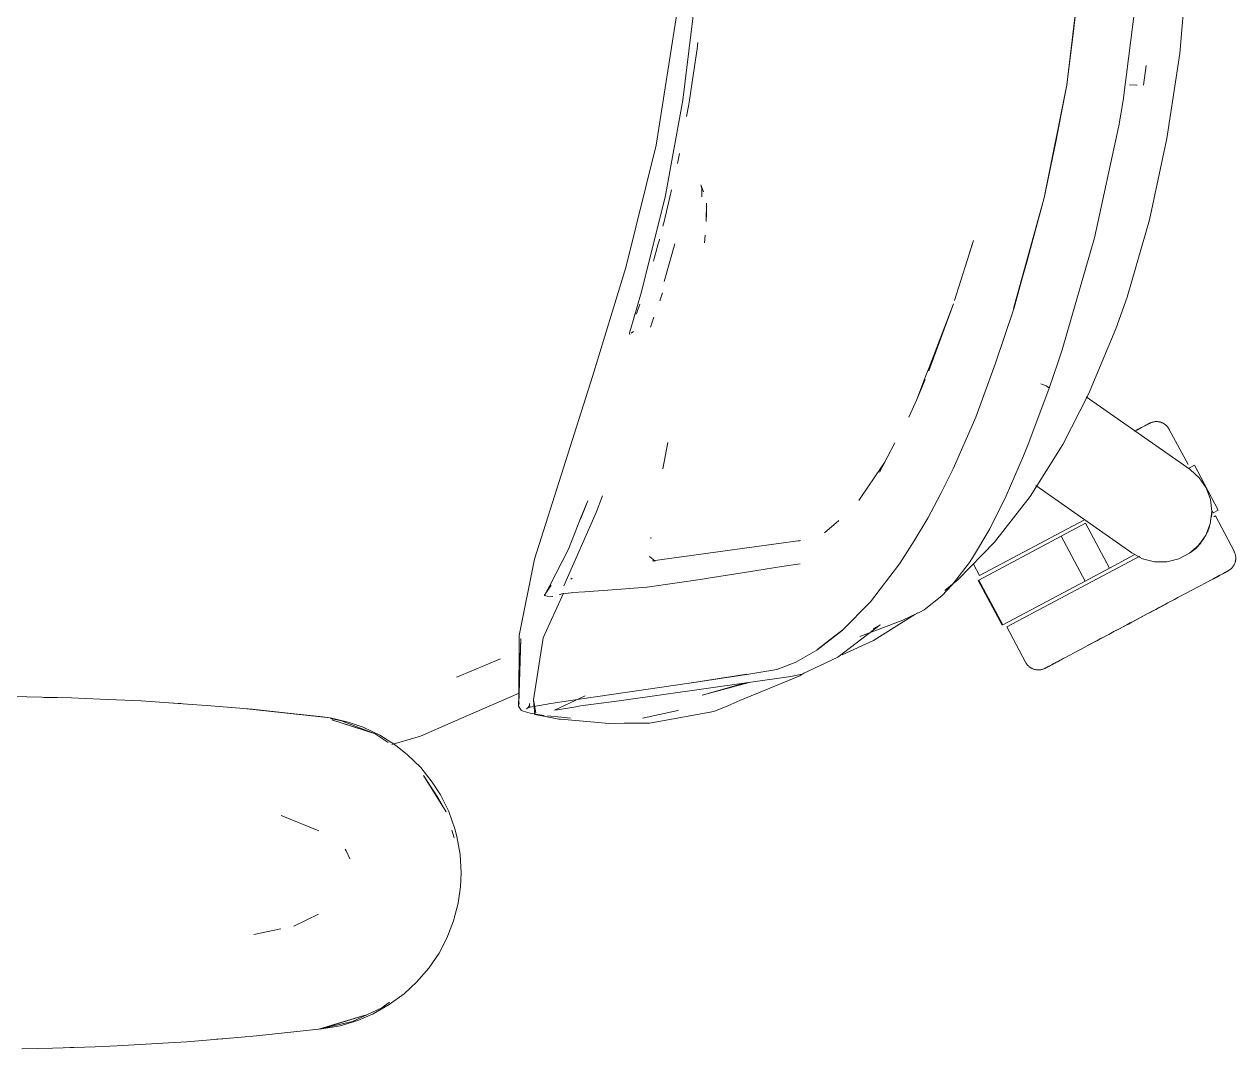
# Model space of a CAD drawing. Header units: millimetres. Extents: x 155927 to 326028, y -36033 to 97293.
# Drawn here: x 196775.2 to 197108.5, y 12203.9 to 12485.6 of the extents above; entities that cross this region are included whole.
import ezdxf

# ---------------------------------------------------------------- set-up
doc = ezdxf.new("R2010")
doc.units = ezdxf.units.MM
doc.header["$MEASUREMENT"] = 0
doc.layers.add('G-IMPT', color=8, linetype='CONTINUOUS', lineweight=9)
doc.layers.add('I-FURN', color=8, linetype='CONTINUOUS', lineweight=9)

msp = doc.modelspace()

# ---------------------------------------------------------------- linework, layer by layer
at = {"layer": 'G-IMPT'}
for p, q in [((197093.06, 12477.6), (197095.32, 12503.17)), ((197065.76, 12500.54), (197061.97, 12468.98)), ((197065.79, 12500.5), (197061.97, 12468.9)), ((197065.76, 12500.54), (197063.91, 12484.46)), ((197081.32, 12494.8), (197077.5, 12464.63)), ((196949.01, 12452.41), (196955, 12490.33)), ((196956.4, 12464.76), (196959.7, 12491.68)), ((197061.97, 12468.98), (197063.91, 12484.46)), ((196960.32, 12478.91), (196960.5, 12480.57)), ((196959.03, 12470.39), (196960.32, 12478.91)), ((197089.56, 12454.18), (197093.06, 12477.6)), ((197083.15, 12468.9), (197083.8, 12474.31)), ((196959.03, 12470.39), (196958.17, 12464.77)), ((197055.8, 12437.85), (197061.97, 12468.98)), ((197055.8, 12437.85), (197061.97, 12468.9)), ((197061.97, 12468.98), (197058.87, 12452.88)), ((197079.3, 12468.94), (197081.39, 12468.87)), ((197081.39, 12468.87), (197081.28, 12468.87)), ((196951.47, 12438.09), (196956.4, 12464.76)), ((196957.37, 12460.24), (196957.93, 12463.14)), ((196958.17, 12464.77), (196957.93, 12463.14)), ((197077.5, 12464.63), (197076.32, 12457.71)), ((197069.65, 12426.92), (197076.32, 12457.71)), ((197084.75, 12431.82), (197089.56, 12454.18)), ((196949.01, 12452.41), (196940.7, 12418.73)), ((196955.45, 12450.13), (196954.91, 12447.32)), ((197055.8, 12437.85), (197058.87, 12452.88)), ((196953.25, 12440.09), (196952.79, 12438.11)), ((196961.58, 12440.45), (196961.36, 12441.5)), ((196961.36, 12441.5), (196962.05, 12439.55)), ((196961.58, 12440.45), (196961.61, 12438.15)), ((196951.47, 12438.09), (196944.92, 12411.78)), ((196951.24, 12431.36), (196952.79, 12438.11)), ((196961.62, 12438.29), (196961.61, 12438.15)), ((196962.9, 12436.44), (196962.81, 12431.39)), ((196962.9, 12436.44), (196962.89, 12433.66)), ((197055.8, 12437.85), (197047.37, 12407.45)), ((197055.8, 12437.85), (197047.41, 12407.36)), ((197051.14, 12420.61), (197055.8, 12437.85)), ((196962.81, 12431.39), (196962.89, 12433.66)), ((196951.24, 12431.36), (196950.9, 12430.06)), ((197078.58, 12410.58), (197084.75, 12431.82)), ((196949.94, 12426.34), (196949.99, 12426.52)), ((196962.5, 12427.59), (196962.28, 12425.5)), ((197069.65, 12426.92), (197060.71, 12396.09)), ((196949.62, 12425.2), (196948.51, 12421.2)), ((196949.62, 12425.2), (196949.94, 12426.34)), ((196951.21, 12414.88), (196954.12, 12425.27)), ((197036.35, 12426.17), (197031.09, 12409.68)), ((197036.35, 12426.17), (197035.27, 12422.73)), ((196948.51, 12421.2), (196948.3, 12420.51)), ((197051.14, 12420.61), (197047.37, 12407.45)), ((196931.51, 12388.75), (196940.7, 12418.73)), ((196944.92, 12411.78), (196941.85, 12401.35)), ((196950.77, 12411.79), (196950.04, 12409.57)), ((197078.58, 12410.58), (197075.5, 12401.84)), ((196943.76, 12406.58), (196943.52, 12405.92)), ((196943.76, 12406.58), (196944.51, 12408.68)), ((197030.81, 12408.7), (197024, 12390.29)), ((197030.81, 12408.7), (197024.1, 12391.25)), ((197047.41, 12407.36), (197042.4, 12392.44)), ((196948.05, 12404.02), (196947.44, 12402.37)), ((196948.05, 12404.02), (196948.42, 12405.04)), ((196941.66, 12400.55), (196941.71, 12400.78)), ((196941.74, 12400.32), (196941.66, 12400.55)), ((196941.71, 12400.78), (196941.78, 12401.08)), ((196941.78, 12401.08), (196941.85, 12401.35)), ((196942.75, 12401.09), (196942.13, 12400.71)), ((196942.75, 12401.09), (196942.53, 12400.95)), ((197075.5, 12401.84), (197067.98, 12383.87)), ((197060.71, 12396.09), (197059.52, 12392.48)), ((197024.1, 12391.25), (197023.44, 12389.52)), ((197036.95, 12377.56), (197042.4, 12392.44)), ((197057.11, 12385.55), (197059.52, 12392.48)), ((196931.51, 12388.75), (196915.52, 12338.51)), ((197020.71, 12382.44), (197023.44, 12389.52)), ((197020.71, 12382.44), (197023.02, 12387.89)), ((197055.88, 12386.34), (197054.82, 12386.76)), ((197054.82, 12386.76), (197055.42, 12386.53)), ((197055.88, 12386.34), (197055.42, 12386.53)), ((197051.57, 12370.59), (197057.15, 12385.55)), ((197055.88, 12386.34), (197056.52, 12386.06)), ((197055.88, 12386.34), (197056.71, 12385.95)), ((197056.52, 12386.06), (197056.71, 12385.95)), ((197057.11, 12385.68), (197056.71, 12385.95)), ((197056.71, 12385.95), (197057.1, 12385.73)), ((197057.11, 12385.68), (197057.1, 12385.73)), ((197057.15, 12385.55), (197057.11, 12385.68)), ((197057.11, 12385.68), (197057.11, 12385.55)), ((197060.89, 12370.09), (197067.98, 12383.87)), ((197018.52, 12377.59), (197020.71, 12382.44)), ((197036.95, 12377.56), (197030.77, 12363.33)), ((196952.23, 12370.64), (196950.82, 12363.39)), ((197014.65, 12370.55), (197010.46, 12362.44)), ((197050.09, 12366.91), (197051.57, 12370.59)), ((197051.92, 12355.8), (197060.89, 12370.09)), ((197045.32, 12355.95), (197050.09, 12366.91)), ((197011.96, 12365.22), (197009.4, 12361.46)), ((197011.96, 12365.22), (197010.46, 12362.44)), ((197027.38, 12356.61), (197030.77, 12363.33)), ((197009.01, 12360.88), (197005.52, 12355.75)), ((197009.4, 12361.46), (197009.01, 12360.88)), ((197027.38, 12356.61), (197023.81, 12349.82)), ((196928.2, 12349.7), (196930.22, 12354.6)), ((196930.22, 12354.6), (196928.2, 12349.49)), ((196928.2, 12349.49), (196929.68, 12353.24)), ((196934.24, 12355.92), (196932.5, 12351.33)), ((197005.52, 12355.75), (197004.77, 12354.65)), ((197045.32, 12355.95), (197040.8, 12346.9)), ((197045.1, 12355.51), (197040.8, 12346.9)), ((197045.32, 12355.95), (197041.1, 12347.5)), ((197051.92, 12355.8), (197042.11, 12343.19)), ((197045.1, 12355.51), (197045.32, 12355.95)), ((196932.5, 12351.33), (196923.58, 12331.18)), ((197020.04, 12343.59), (197023.81, 12349.82)), ((196924.95, 12341.23), (196928.2, 12349.7)), ((196999.24, 12349.12), (196995.34, 12345.78)), ((197040.8, 12346.9), (197036.06, 12338.9)), ((197040.8, 12346.9), (197041.1, 12347.5)), ((196947.55, 12344.17), (196947.6, 12344.51)), ((196975.39, 12341.84), (196988.74, 12343.62)), ((196988.74, 12343.62), (196988.27, 12343.47)), ((197020.04, 12343.59), (197016.16, 12337.49)), ((197032.15, 12332.9), (197042.11, 12343.19)), ((196924.95, 12341.23), (196919.67, 12331.12)), ((196975.39, 12341.84), (196948.06, 12338.1)), ((196915.52, 12338.51), (196911.33, 12317.56)), ((196947.2, 12339.22), (196948.76, 12337.98)), ((196948.06, 12338.1), (196948.32, 12338.06)), ((196948.55, 12338.01), (196948.32, 12338.06)), ((196983.58, 12336.48), (196976.74, 12335.42)), ((196983.58, 12336.48), (196988.65, 12337.23)), ((197007.97, 12326.8), (197015.99, 12337.23)), ((197015.99, 12337.23), (197016.16, 12337.49)), ((197030.48, 12331.48), (197035.2, 12337.61)), ((197035.2, 12337.61), (197036.06, 12338.9)), ((196925.95, 12333.34), (196925.52, 12333.07)), ((196961.76, 12333.05), (196963.31, 12333.29)), ((196963.31, 12333.29), (196975.08, 12335.16)), ((196976.74, 12335.42), (196975.08, 12335.16)), ((196918.32, 12328.66), (196920.16, 12331.37)), ((196918.32, 12328.66), (196919.67, 12331.12)), ((196929.37, 12329.58), (196938.22, 12330.21)), ((196946.46, 12330.83), (196938.22, 12330.21)), ((196946.54, 12330.84), (196946.46, 12330.83)), ((196946.54, 12330.84), (196961.76, 12333.05)), ((197030.48, 12331.48), (197027.59, 12328.46)), ((197028.48, 12329.9), (197032.15, 12332.9)), ((196917.96, 12316.85), (196923.54, 12329.15)), ((196918.32, 12328.66), (196918.29, 12328.83)), ((196918.35, 12328.53), (196918.32, 12328.66)), ((196919.03, 12328.39), (196918.35, 12328.53)), ((196920.56, 12328.22), (196919.03, 12328.39)), ((196922.3, 12328.7), (196923.07, 12328.97)), ((196923.13, 12329), (196923.07, 12328.97)), ((196925.6, 12329.28), (196923.13, 12329)), ((196925.6, 12329.28), (196925.97, 12329.32)), ((196929.37, 12329.58), (196925.97, 12329.32)), ((197000.24, 12318.9), (197007.97, 12326.8)), ((197022.73, 12324.59), (197027.59, 12328.46)), ((197020.23, 12323.29), (197008.78, 12316.16)), ((197021.59, 12323.98), (197019.15, 12322.81)), ((197020.23, 12323.29), (197021, 12323.79)), ((197021.59, 12323.98), (197022.73, 12324.59)), ((197010.67, 12320.46), (196999.02, 12311.54)), ((197005.02, 12317.22), (197016.92, 12321.73)), ((197010.67, 12320.46), (197008.72, 12319.34)), ((197019.15, 12322.81), (197016.92, 12321.73)), ((196911.77, 12316.67), (196911.18, 12298.22)), ((196911.33, 12317.56), (196911.28, 12298.69)), ((196911.77, 12316.67), (196911.28, 12298.69)), ((196917.96, 12316.85), (196915.24, 12299.81)), ((197000.24, 12318.9), (196993.27, 12313.48)), ((196993.5, 12313.81), (197000.44, 12319.2)), ((197000.44, 12319.2), (196996.87, 12316.39)), ((196993.27, 12313.48), (196987.44, 12310.19)), ((196993.5, 12313.81), (196996.87, 12316.39)), ((197008.78, 12316.16), (197000.16, 12312.18)), ((196906.18, 12311.12), (196894.33, 12306.2)), ((196987.01, 12309.98), (196982.22, 12308.22)), ((196987.01, 12309.98), (196987.44, 12310.19)), ((196999.02, 12311.54), (196992.45, 12308.48)), ((196958.78, 12304.53), (196973.97, 12306.86)), ((196959.39, 12304.63), (196974.55, 12306.92)), ((196959.39, 12304.63), (196973.97, 12306.86)), ((196988.52, 12306.42), (196972.07, 12299.63)), ((196982.22, 12308.22), (196974.55, 12306.92)), ((196986.09, 12306.26), (196989.08, 12306.91)), ((196989.69, 12307.19), (196988.52, 12306.42)), ((196992.45, 12308.48), (196989.08, 12306.91)), ((196894.06, 12306.09), (196894.33, 12306.2)), ((196958.78, 12304.53), (196927.91, 12299.98)), ((196938.87, 12299.59), (196986.09, 12306.26)), ((196961.67, 12301.13), (196974.62, 12304.64)), ((196961.67, 12301.13), (196973.56, 12304.49)), ((196775.85, 12300.65), (196770.37, 12300.72)), ((196775.85, 12300.65), (196788.15, 12300.36)), ((196782.62, 12300.51), (196780.54, 12300.51)), ((196784.28, 12300.44), (196782.62, 12300.51)), ((196796.03, 12300.06), (196788.15, 12300.36)), ((196796.03, 12300.06), (196807.34, 12299.52)), ((196903.12, 12298.09), (196911.29, 12301.66)), ((196915.93, 12296.23), (196915.24, 12299.81)), ((196915.93, 12296.23), (196915.3, 12299.77)), ((196915.3, 12299.77), (196915.69, 12295.82)), ((196927.91, 12299.98), (196920.06, 12298.86)), ((196929.46, 12300.96), (196921.03, 12296.96)), ((196816.21, 12298.96), (196807.34, 12299.52)), ((196816.21, 12298.96), (196826.5, 12298.23)), ((196818.25, 12298.83), (196816.35, 12298.92)), ((196818.25, 12298.83), (196819.67, 12298.69)), ((196837.89, 12297.25), (196826.5, 12298.23)), ((196859.33, 12294.9), (196836.38, 12297.35)), ((196836.38, 12297.35), (196856.51, 12295.23)), ((196859.33, 12294.9), (196837.89, 12297.25)), ((196895.29, 12294.67), (196903.12, 12298.09)), ((196911.16, 12298.11), (196911.35, 12298.97)), ((196911.16, 12298.11), (196911.55, 12297.53)), ((196911.18, 12298.22), (196911.28, 12298.69)), ((196911.28, 12298.69), (196911.32, 12298.86)), ((196911.35, 12298.97), (196911.32, 12298.86)), ((196911.92, 12297.04), (196911.55, 12297.53)), ((196911.92, 12297.04), (196912.46, 12296.72)), ((196914.32, 12296.17), (196912.46, 12296.72)), ((196914.41, 12297.92), (196913.31, 12297.37)), ((196913.81, 12297.76), (196913.31, 12297.37)), ((196913.79, 12297.76), (196920.06, 12298.86)), ((196914.41, 12297.92), (196913.79, 12297.76)), ((196914.14, 12298.3), (196913.81, 12297.76)), ((196914.14, 12298.3), (196914.21, 12298.8)), ((196921.03, 12296.96), (196921.89, 12297.1)), ((196921.89, 12297.1), (196926.91, 12297.93)), ((196926.91, 12297.93), (196928.21, 12298.15)), ((196938.87, 12299.59), (196928.21, 12298.15)), ((196945.29, 12294.81), (196954.6, 12296.86)), ((196947.15, 12293.4), (196964.85, 12296.64)), ((196954.6, 12296.86), (196955.17, 12297.01)), ((196964.85, 12296.64), (196968.71, 12298.23)), ((196972.07, 12299.63), (196968.71, 12298.23)), ((196859.33, 12294.9), (196856.51, 12295.23)), ((196859.33, 12294.9), (196864.29, 12293.74)), ((196859.41, 12294.68), (196862.46, 12294.1)), ((196871.68, 12290.49), (196859.83, 12294.31)), ((196868.97, 12291.4), (196859.83, 12294.31)), ((196862.46, 12294.1), (196871.68, 12290.49)), ((196868.42, 12292.29), (196864.29, 12293.74)), ((196884.17, 12289.81), (196895.29, 12294.67)), ((196917.6, 12295.63), (196914.32, 12296.17)), ((196918.02, 12295.37), (196915.69, 12295.82)), ((196917.6, 12295.63), (196918.22, 12295.56)), ((196918.02, 12295.37), (196922.27, 12294.56)), ((196922.9, 12295.04), (196919.11, 12295.46)), ((196922.74, 12294.52), (196922.27, 12294.56)), ((196932.06, 12293.72), (196922.74, 12294.52)), ((196922.9, 12295.04), (196925.49, 12294.83)), ((196932.06, 12293.72), (196936.02, 12293.37)), ((196936.02, 12293.37), (196940.19, 12293.38)), ((196947.15, 12293.4), (196940.19, 12293.38)), ((196873, 12290.1), (196868.42, 12292.29)), ((196871.68, 12290.49), (196868.97, 12291.4)), ((196871.68, 12290.49), (196875.26, 12288.07)), ((196873, 12290.1), (196877.33, 12287.37)), ((196884.17, 12289.81), (196876.34, 12287.56)), ((196880.64, 12284.75), (196877.33, 12287.37)), ((196884.24, 12281.2), (196880.64, 12284.75)), ((196884.24, 12281.2), (196887.43, 12277.22)), ((196891.29, 12269.07), (196884.97, 12279.02)), ((196889.13, 12272.75), (196884.97, 12279.02)), ((196889.7, 12273.68), (196887.43, 12277.22)), ((196891.94, 12269.17), (196889.7, 12273.68)), ((196891.29, 12269.07), (196889.13, 12272.75)), ((196845.81, 12268), (196856.24, 12263.85)), ((196891.94, 12269.17), (196893.65, 12264.39)), ((196892.85, 12263.96), (196893.47, 12261.93)), ((196894.21, 12262.27), (196893.65, 12264.39)), ((196895.09, 12257.32), (196894.21, 12262.27)), ((196863.76, 12258.33), (196863.46, 12258.78)), ((196864.78, 12256.1), (196863.76, 12258.33)), ((196895.39, 12252.28), (196895.09, 12257.32)), ((196895.39, 12252.28), (196895.22, 12248.43)), ((196894.57, 12243.92), (196895.22, 12248.43)), ((196894.57, 12243.92), (196893.31, 12239.05)), ((196856.14, 12240.9), (196849.36, 12237.63)), ((196838.31, 12235.29), (196845.75, 12236.87)), ((196849.64, 12237.71), (196849.36, 12237.63)), ((196891.48, 12234.34), (196893.31, 12239.05)), ((196889.29, 12230.17), (196891.48, 12234.34)), ((196889.29, 12230.17), (196886.46, 12226.01)), ((196886.46, 12226.01), (196883.13, 12222.17)), ((196879.7, 12219.01), (196883.13, 12222.17)), ((196875.65, 12216.7), (196873.55, 12215.11)), ((196879.7, 12219.01), (196875.61, 12216.01)), ((196856.51, 12209.33), (196868.97, 12213.16)), ((196868.97, 12213.16), (196859.83, 12210.24)), ((196865.48, 12211.37), (196873.55, 12215.11)), ((196871.17, 12213.5), (196866.93, 12211.69)), ((196871.17, 12213.5), (196875.61, 12216.01)), ((196856.51, 12209.33), (196859.83, 12210.24)), ((196857.03, 12209.33), (196862.07, 12210.22)), ((196865.48, 12211.37), (196857.08, 12209.45)), ((196866.93, 12211.69), (196862.07, 12210.22)), ((196819.91, 12205.83), (196834.97, 12207.07)), ((196828.1, 12206.48), (196829.77, 12206.65)), ((196834.97, 12207.07), (196839.1, 12207.42)), ((196839.1, 12207.42), (196857.03, 12209.33)), ((196774.49, 12203.88), (196782.9, 12204.05)), ((196794.66, 12204.44), (196782.9, 12204.05)), ((196787.84, 12204.19), (196786.34, 12204.17)), ((196789.78, 12204.3), (196787.84, 12204.19)), ((196794.66, 12204.44), (196800.69, 12204.69)), ((196814.83, 12205.5), (196800.69, 12204.69)), ((196819.91, 12205.83), (196814.83, 12205.5))]:
    msp.add_line(p, q, dxfattribs=at)
at = {"layer": 'I-FURN'}
for p, q in [((197067.36, 12383.19), (197095.95, 12363.17)), ((197080.63, 12373.69), (197081.16, 12373.97)), ((197081.44, 12374.12), (197080.92, 12373.84)), ((197081.16, 12373.97), (197081.66, 12374.24)), ((197081.92, 12374.38), (197081.44, 12374.12)), ((197081.66, 12374.24), (197082.13, 12374.49)), ((197082.36, 12374.61), (197081.92, 12374.38)), ((197082.13, 12374.49), (197082.56, 12374.72)), ((197082.77, 12374.83), (197082.36, 12374.61)), ((197082.56, 12374.72), (197082.95, 12374.92)), ((197083.15, 12375.03), (197082.77, 12374.83)), ((197082.95, 12374.92), (197083.31, 12375.11)), ((197083.48, 12375.21), (197083.15, 12375.03)), ((197083.31, 12375.11), (197083.62, 12375.28)), ((197083.78, 12375.37), (197083.48, 12375.21)), ((197083.62, 12375.28), (197083.9, 12375.43)), ((197084.04, 12375.5), (197083.78, 12375.37)), ((197083.9, 12375.43), (197084.14, 12375.56)), ((197084.26, 12375.62), (197084.04, 12375.5)), ((197084.14, 12375.56), (197084.34, 12375.67)), ((197084.44, 12375.72), (197084.26, 12375.62)), ((197084.34, 12375.67), (197084.51, 12375.75)), ((197084.58, 12375.79), (197084.44, 12375.72)), ((197084.51, 12375.75), (197084.63, 12375.82)), ((197084.68, 12375.84), (197084.58, 12375.79)), ((197084.63, 12375.82), (197084.71, 12375.86)), ((197084.74, 12375.88), (197084.68, 12375.84)), ((197084.71, 12375.86), (197084.75, 12375.88)), ((197084.76, 12375.89), (197084.74, 12375.88)), ((197084.75, 12375.88), (197084.76, 12375.89)), ((197084.76, 12375.89), (197084.9, 12375.96)), ((197084.9, 12375.96), (197085.05, 12376.03)), ((197085.05, 12376.03), (197085.2, 12376.09)), ((197085.2, 12376.09), (197085.35, 12376.14)), ((197085.35, 12376.14), (197085.5, 12376.19)), ((197085.5, 12376.19), (197085.66, 12376.23)), ((197085.66, 12376.23), (197085.82, 12376.27)), ((197085.82, 12376.27), (197085.97, 12376.3)), ((197085.97, 12376.3), (197086.13, 12376.32)), ((197086.13, 12376.32), (197086.29, 12376.34)), ((197086.29, 12376.34), (197086.45, 12376.35)), ((197086.45, 12376.35), (197086.62, 12376.36)), ((197086.62, 12376.36), (197086.78, 12376.36)), ((197086.78, 12376.36), (197086.94, 12376.35)), ((197086.94, 12376.35), (197087.1, 12376.33)), ((197087.1, 12376.33), (197087.26, 12376.31)), ((197087.26, 12376.31), (197087.42, 12376.28)), ((197087.42, 12376.28), (197087.57, 12376.25)), ((197087.57, 12376.25), (197087.73, 12376.21)), ((197087.73, 12376.21), (197087.88, 12376.16)), ((197087.88, 12376.16), (197088.04, 12376.11)), ((197088.04, 12376.11), (197088.19, 12376.05)), ((197088.19, 12376.05), (197088.34, 12375.99)), ((197088.34, 12375.99), (197088.48, 12375.92)), ((197088.48, 12375.92), (197088.62, 12375.84)), ((197088.62, 12375.84), (197088.76, 12375.76)), ((197088.76, 12375.76), (197088.9, 12375.67)), ((197088.9, 12375.67), (197089.03, 12375.58)), ((197089.03, 12375.58), (197089.16, 12375.48)), ((197089.16, 12375.48), (197089.28, 12375.38)), ((197089.28, 12375.38), (197089.4, 12375.27)), ((197089.4, 12375.27), (197089.52, 12375.16)), ((197089.52, 12375.16), (197089.63, 12375.04)), ((197089.63, 12375.04), (197089.73, 12374.92)), ((197089.73, 12374.92), (197089.84, 12374.8)), ((197089.84, 12374.8), (197089.93, 12374.67)), ((197089.93, 12374.67), (197090.02, 12374.53)), ((197090.02, 12374.53), (197090.11, 12374.4)), ((197090.11, 12374.4), (197090.19, 12374.26)), ((197090.19, 12374.26), (197090.21, 12374.22)), ((197095.36, 12364.53), (197090.21, 12374.22)), ((197095.71, 12363.59), (197097.11, 12364.33)), ((197095.8, 12363.64), (197095.71, 12363.59)), ((197095.95, 12363.17), (197098.46, 12360.92)), ((197103.68, 12351.97), (197097.11, 12364.33)), ((197098.46, 12360.92), (197100.36, 12358.13)), ((197079.9, 12340.25), (197053.47, 12358.75)), ((197100.36, 12358.13), (197101.53, 12354.97)), ((197101.53, 12354.97), (197101.92, 12351.62)), ((197101.92, 12351.62), (197101.49, 12348.27)), ((197101.89, 12351.98), (197102.29, 12351.23)), ((197103.68, 12351.97), (197102.29, 12351.23)), ((197102.29, 12351.23), (197102.37, 12351.27)), ((197102.49, 12350.21), (197102.87, 12350.41)), ((197108.02, 12340.72), (197102.87, 12350.41)), ((197037.97, 12334.02), (197066.66, 12349.28)), ((197060.49, 12344.86), (197067.13, 12348.39)), ((197073.71, 12336.03), (197067.13, 12348.39)), ((197101.49, 12348.27), (197100.27, 12345.12)), ((197037.78, 12332.79), (197060.49, 12344.86)), ((197067.06, 12332.5), (197060.49, 12344.86)), ((197097.5, 12341.5), (197099.79, 12344.28)), ((197100.27, 12345.12), (197098.34, 12342.36)), ((197080.76, 12339.79), (197073.71, 12336.03)), ((197082.87, 12338.66), (197079.9, 12340.25)), ((197095.8, 12340.14), (197092.8, 12338.59)), ((197098.34, 12342.36), (197095.8, 12340.14)), ((197096.08, 12340.34), (197097.5, 12341.5)), ((197108.02, 12340.72), (197108.09, 12340.58)), ((197108.09, 12340.58), (197108.16, 12340.43)), ((197108.16, 12340.43), (197108.22, 12340.28)), ((197108.22, 12340.28), (197108.28, 12340.13)), ((197108.28, 12340.13), (197108.33, 12339.98)), ((197108.33, 12339.98), (197108.37, 12339.82)), ((197108.37, 12339.82), (197108.4, 12339.66)), ((197036.29, 12337.17), (197037.97, 12334.02)), ((197045.48, 12319.89), (197082.08, 12339.36)), ((197086.14, 12337.83), (197082.87, 12338.66)), ((197089.52, 12337.81), (197086.14, 12337.83)), ((197092.8, 12338.59), (197089.52, 12337.81)), ((197107.72, 12336.45), (197107.62, 12336.32)), ((197107.81, 12336.58), (197107.72, 12336.45)), ((197107.89, 12336.72), (197107.81, 12336.58)), ((197107.98, 12336.86), (197107.89, 12336.72)), ((197108.05, 12337), (197107.98, 12336.86)), ((197108.12, 12337.14), (197108.05, 12337)), ((197108.19, 12337.29), (197108.12, 12337.14)), ((197108.25, 12337.44), (197108.19, 12337.29)), ((197108.3, 12337.59), (197108.25, 12337.44)), ((197108.34, 12337.75), (197108.3, 12337.59)), ((197108.38, 12337.91), (197108.34, 12337.75)), ((197108.42, 12338.06), (197108.38, 12337.91)), ((197108.4, 12339.66), (197108.43, 12339.51)), ((197108.45, 12338.22), (197108.42, 12338.06)), ((197108.43, 12339.51), (197108.46, 12339.35)), ((197108.47, 12338.38), (197108.45, 12338.22)), ((197108.46, 12339.35), (197108.48, 12339.19)), ((197108.48, 12338.54), (197108.47, 12338.38)), ((197108.48, 12339.19), (197108.49, 12339.03)), ((197108.49, 12338.7), (197108.48, 12338.54)), ((197108.49, 12339.03), (197108.49, 12338.86)), ((197108.49, 12338.86), (197108.49, 12338.7)), ((197073.71, 12336.03), (197067.06, 12332.5)), ((197102.51, 12333.23), (197101.96, 12332.94)), ((197102.22, 12333.07), (197102.76, 12333.36)), ((197103.03, 12333.5), (197102.51, 12333.23)), ((197102.76, 12333.36), (197103.26, 12333.62)), ((197103.51, 12333.76), (197103.03, 12333.5)), ((197103.26, 12333.62), (197103.72, 12333.87)), ((197103.96, 12334), (197103.51, 12333.76)), ((197103.72, 12333.87), (197104.15, 12334.1)), ((197104.37, 12334.22), (197103.96, 12334)), ((197104.15, 12334.1), (197104.55, 12334.31)), ((197104.74, 12334.41), (197104.37, 12334.22)), ((197104.55, 12334.31), (197104.9, 12334.5)), ((197105.08, 12334.59), (197104.74, 12334.41)), ((197104.9, 12334.5), (197105.22, 12334.67)), ((197105.37, 12334.75), (197105.08, 12334.59)), ((197105.22, 12334.67), (197105.5, 12334.82)), ((197105.63, 12334.89), (197105.37, 12334.75)), ((197105.5, 12334.82), (197105.74, 12334.94)), ((197105.85, 12335), (197105.63, 12334.89)), ((197105.74, 12334.94), (197105.94, 12335.05)), ((197106.03, 12335.1), (197105.85, 12335)), ((197105.94, 12335.05), (197106.1, 12335.14)), ((197106.17, 12335.17), (197106.03, 12335.1)), ((197106.1, 12335.14), (197106.22, 12335.2)), ((197106.27, 12335.23), (197106.17, 12335.17)), ((197106.22, 12335.2), (197106.31, 12335.25)), ((197106.33, 12335.26), (197106.27, 12335.23)), ((197106.31, 12335.25), (197106.35, 12335.27)), ((197106.35, 12335.27), (197106.33, 12335.26)), ((197106.39, 12335.29), (197106.35, 12335.27)), ((197106.35, 12335.27), (197106.35, 12335.27)), ((197106.53, 12335.37), (197106.39, 12335.29)), ((197106.67, 12335.46), (197106.53, 12335.37)), ((197106.8, 12335.55), (197106.67, 12335.46)), ((197106.93, 12335.64), (197106.8, 12335.55)), ((197107.06, 12335.75), (197106.93, 12335.64)), ((197107.18, 12335.85), (197107.06, 12335.75)), ((197107.29, 12335.96), (197107.18, 12335.85)), ((197107.41, 12336.08), (197107.29, 12335.96)), ((197107.51, 12336.2), (197107.41, 12336.08)), ((197107.62, 12336.32), (197107.51, 12336.2)), ((197037.61, 12332.7), (197044.18, 12320.34)), ((197044.36, 12320.43), (197037.78, 12332.79)), ((197067.06, 12332.5), (197044.36, 12320.43)), ((197095.19, 12329.33), (197096.01, 12329.77)), ((197096.01, 12329.77), (197096.81, 12330.2)), ((197096.81, 12330.2), (197097.59, 12330.61)), ((197097.59, 12330.61), (197098.34, 12331.01)), ((197098.34, 12331.01), (197099.06, 12331.39)), ((197099.06, 12331.39), (197099.75, 12331.76)), ((197099.75, 12331.76), (197100.42, 12332.11)), ((197100.42, 12332.11), (197101.05, 12332.45)), ((197101.05, 12332.45), (197101.65, 12332.77)), ((197101.96, 12332.94), (197101.38, 12332.63)), ((197101.65, 12332.77), (197102.22, 12333.07)), ((197088.87, 12325.97), (197089.82, 12326.48)), ((197090.33, 12326.75), (197089.38, 12326.25)), ((197089.82, 12326.48), (197090.75, 12326.98)), ((197091.25, 12327.24), (197090.33, 12326.75)), ((197090.75, 12326.98), (197091.68, 12327.47)), ((197092.17, 12327.73), (197091.25, 12327.24)), ((197091.68, 12327.47), (197092.58, 12327.95)), ((197092.58, 12327.95), (197093.47, 12328.42)), ((197093.47, 12328.42), (197094.34, 12328.88)), ((197094.34, 12328.88), (197095.19, 12329.33)), ((197083.5, 12323.12), (197082.49, 12322.58)), ((197082.95, 12322.83), (197083.96, 12323.36)), ((197084.5, 12323.65), (197083.5, 12323.12)), ((197083.96, 12323.36), (197084.95, 12323.89)), ((197085.49, 12324.18), (197084.5, 12323.65)), ((197084.95, 12323.89), (197085.94, 12324.42)), ((197086.48, 12324.7), (197085.49, 12324.18)), ((197085.94, 12324.42), (197086.93, 12324.94)), ((197087.46, 12325.22), (197086.48, 12324.7)), ((197086.93, 12324.94), (197087.9, 12325.46)), ((197088.42, 12325.74), (197087.46, 12325.22)), ((197087.9, 12325.46), (197088.87, 12325.97)), ((197089.38, 12326.25), (197088.42, 12325.74)), ((197045.48, 12319.89), (197050.63, 12310.21)), ((197077.48, 12319.92), (197076.49, 12319.39)), ((197076.94, 12319.63), (197077.94, 12320.16)), ((197078.48, 12320.45), (197077.48, 12319.92)), ((197077.94, 12320.16), (197078.94, 12320.69)), ((197079.48, 12320.98), (197078.48, 12320.45)), ((197078.94, 12320.69), (197079.94, 12321.23)), ((197080.48, 12321.51), (197079.48, 12320.98)), ((197079.94, 12321.23), (197080.95, 12321.76)), ((197081.49, 12322.05), (197080.48, 12321.51)), ((197080.95, 12321.76), (197081.95, 12322.3)), ((197082.49, 12322.58), (197081.49, 12322.05)), ((197081.95, 12322.3), (197082.95, 12322.83)), ((197070.26, 12316.08), (197071.18, 12316.57)), ((197071.68, 12316.83), (197070.76, 12316.34)), ((197071.18, 12316.57), (197072.11, 12317.06)), ((197072.62, 12317.33), (197071.68, 12316.83)), ((197072.11, 12317.06), (197073.05, 12317.56)), ((197073.57, 12317.84), (197072.62, 12317.33)), ((197073.05, 12317.56), (197074.01, 12318.07)), ((197074.53, 12318.35), (197073.57, 12317.84)), ((197074.01, 12318.07), (197074.98, 12318.59)), ((197075.51, 12318.87), (197074.53, 12318.35)), ((197074.98, 12318.59), (197075.96, 12319.11)), ((197076.49, 12319.39), (197075.51, 12318.87)), ((197075.96, 12319.11), (197076.94, 12319.63)), ((197064.44, 12312.98), (197065.2, 12313.39)), ((197065.2, 12313.39), (197065.99, 12313.81)), ((197065.99, 12313.81), (197066.8, 12314.24)), ((197066.8, 12314.24), (197067.63, 12314.68)), ((197068.09, 12314.93), (197067.25, 12314.48)), ((197067.63, 12314.68), (197068.49, 12315.14)), ((197068.96, 12315.39), (197068.09, 12314.93)), ((197068.49, 12315.14), (197069.37, 12315.61)), ((197069.85, 12315.86), (197068.96, 12315.39)), ((197069.37, 12315.61), (197070.26, 12316.08)), ((197070.76, 12316.34), (197069.85, 12315.86)), ((197050.65, 12310.17), (197050.63, 12310.21)), ((197050.73, 12310.03), (197050.65, 12310.17)), ((197050.81, 12309.89), (197050.73, 12310.03)), ((197050.91, 12309.76), (197050.81, 12309.89)), ((197051, 12309.63), (197050.91, 12309.76)), ((197058.06, 12309.59), (197058.47, 12309.81)), ((197058.71, 12309.94), (197058.28, 12309.71)), ((197058.47, 12309.81), (197058.92, 12310.05)), ((197059.18, 12310.19), (197058.71, 12309.94)), ((197058.92, 12310.05), (197059.4, 12310.31)), ((197059.68, 12310.45), (197059.18, 12310.19)), ((197059.4, 12310.31), (197059.92, 12310.58)), ((197060.21, 12310.74), (197059.68, 12310.45)), ((197059.92, 12310.58), (197060.47, 12310.87)), ((197060.78, 12311.04), (197060.21, 12310.74)), ((197060.47, 12310.87), (197061.05, 12311.18)), ((197061.05, 12311.18), (197061.67, 12311.51)), ((197061.67, 12311.51), (197062.32, 12311.86)), ((197062.32, 12311.86), (197063, 12312.22)), ((197063, 12312.22), (197063.7, 12312.59)), ((197063.7, 12312.59), (197064.44, 12312.98)), ((197051.1, 12309.5), (197051, 12309.63)), ((197051.21, 12309.38), (197051.1, 12309.5)), ((197051.32, 12309.26), (197051.21, 12309.38)), ((197051.44, 12309.15), (197051.32, 12309.26)), ((197051.56, 12309.04), (197051.44, 12309.15)), ((197051.68, 12308.94), (197051.56, 12309.04)), ((197051.81, 12308.84), (197051.68, 12308.94)), ((197051.94, 12308.75), (197051.81, 12308.84)), ((197052.08, 12308.66), (197051.94, 12308.75)), ((197052.22, 12308.58), (197052.08, 12308.66)), ((197052.36, 12308.51), (197052.22, 12308.58)), ((197052.5, 12308.44), (197052.36, 12308.51)), ((197052.65, 12308.37), (197052.5, 12308.44)), ((197052.8, 12308.31), (197052.65, 12308.37)), ((197052.95, 12308.26), (197052.8, 12308.31)), ((197053.11, 12308.21), (197052.95, 12308.26)), ((197053.26, 12308.17), (197053.11, 12308.21)), ((197053.42, 12308.14), (197053.26, 12308.17)), ((197053.58, 12308.11), (197053.42, 12308.14)), ((197053.74, 12308.09), (197053.58, 12308.11)), ((197053.9, 12308.08), (197053.74, 12308.09)), ((197054.06, 12308.07), (197053.9, 12308.08)), ((197054.22, 12308.07), (197054.06, 12308.07)), ((197054.38, 12308.07), (197054.22, 12308.07)), ((197054.54, 12308.08), (197054.38, 12308.07)), ((197054.7, 12308.1), (197054.54, 12308.08)), ((197054.86, 12308.12), (197054.7, 12308.1)), ((197055.02, 12308.15), (197054.86, 12308.12)), ((197055.18, 12308.19), (197055.02, 12308.15)), ((197055.33, 12308.23), (197055.18, 12308.19)), ((197055.49, 12308.28), (197055.33, 12308.23)), ((197055.64, 12308.34), (197055.49, 12308.28)), ((197055.79, 12308.4), (197055.64, 12308.34)), ((197055.94, 12308.47), (197055.79, 12308.4)), ((197056.08, 12308.54), (197055.94, 12308.47)), ((197056.08, 12308.54), (197056.1, 12308.55)), ((197056.09, 12308.54), (197056.08, 12308.54)), ((197056.13, 12308.56), (197056.09, 12308.54)), ((197056.1, 12308.55), (197056.16, 12308.58)), ((197056.21, 12308.61), (197056.13, 12308.56)), ((197056.16, 12308.58), (197056.26, 12308.64)), ((197056.33, 12308.67), (197056.21, 12308.61)), ((197056.26, 12308.64), (197056.4, 12308.71)), ((197056.49, 12308.76), (197056.33, 12308.67)), ((197056.4, 12308.71), (197056.58, 12308.81)), ((197056.69, 12308.87), (197056.49, 12308.76)), ((197056.58, 12308.81), (197056.8, 12308.92)), ((197056.93, 12308.99), (197056.69, 12308.87)), ((197056.8, 12308.92), (197057.06, 12309.06)), ((197057.21, 12309.14), (197056.93, 12308.99)), ((197057.06, 12309.06), (197057.36, 12309.22)), ((197057.53, 12309.31), (197057.21, 12309.14)), ((197057.36, 12309.22), (197057.69, 12309.4)), ((197057.89, 12309.5), (197057.53, 12309.31)), ((197057.69, 12309.4), (197058.06, 12309.59)), ((197058.28, 12309.71), (197057.89, 12309.5))]:
    msp.add_line(p, q, dxfattribs=at)
for points in [[(197101.89, 12351.98), (197101.89, 12351.75), (197101.9, 12351.22), (197101.86, 12350.55), (197101.82, 12350.17)], [(197098.95, 12343.08), (197098.62, 12342.66), (197098.28, 12342.23), (197097.85, 12341.84)]]:
    msp.add_open_spline(points, degree=3, dxfattribs=at)
msp.add_open_spline([(197101.29, 12347.57), (197101.15, 12347.1), (197100.93, 12346.47), (197100.63, 12345.84), (197100.55, 12345.68)], degree=3, knots=[-0.6, -0.6, -0.6, -0.6, -0.5, -0.4680239, -0.4680239, -0.4680239, -0.4680239], dxfattribs=at)

doc.saveas('drawing.dxf')
